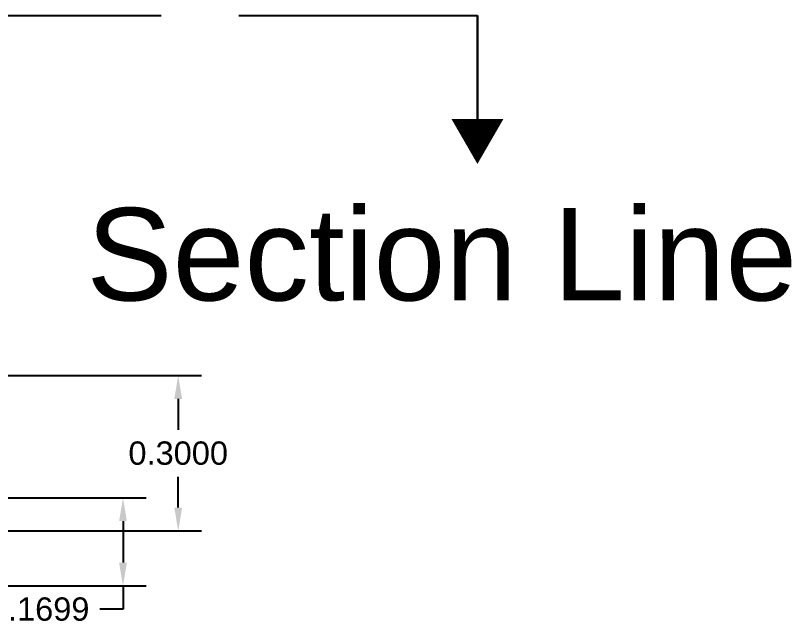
# Model space of a CAD drawing. Header units: metres. Extents: x 26.3 to 44.2, y 14.4 to 19.6.
# Drawn here: x 29.235 to 30.734, y 15.042 to 16.218 of the extents above; entities that cross this region are included whole.
import ezdxf

# ---------------------------------------------------------------- set-up
doc = ezdxf.new("R2010")
doc.units = ezdxf.units.M
doc.header["$MEASUREMENT"] = 0
doc.linetypes.add('ACAD_ISO02W100', pattern=[15, 12, -3])
doc.layers.add('Dimensions', color=7, linetype='Continuous', plot=False)
doc.layers.add('Frame(Steel)', color=140, linetype='Continuous')
doc.layers.add('Nuts and Bolts', color=30, linetype='Continuous')
doc.styles.get("Standard").update_dxf_attribs({"font": 'arial.ttf'})
doc.dimstyles.new('Annotative', dxfattribs={"dimscale": 0, "dimtxt": 0.18, "dimasz": 0.18, "dimexe": 0.18, "dimexo": 0.0625, "dimgap": 0.09, "dimtad": 0, "dimtih": 1, "dimtoh": 1, "dimdec": 4, "dimzin": 0, "dimdsep": 46, "dimtxsty": 'Standard', "dimcen": 0.09, "dimadec": 0, "dimazin": 0, "dimtfac": 1, "dimtdec": 4, "dimtofl": 0, "dimtmove": 0, "dimatfit": 3, "dimfxl": 1, "dimtolj": 1, "dimtzin": 0, "dimarcsym": 0})

# ---------------------------------------------------------------- blocks, each defined once
blk = doc.blocks.new('*D65')
at = {"layer": 'Defpoints', "color": 0, "transparency": 16777216}
for p in [(28.4337, 15.5226), (28.4337, 15.2226), (29.5495, 15.2226)]:
    blk.add_point(p, dxfattribs=at)
at = {"layer": 'Dimensions', "color": 0, "lineweight": -2, "transparency": 16777216}
for p, q in [((28.4493, 15.5226), (29.5945, 15.5226)), ((29.5495, 15.4776), (29.5495, 15.418)), ((29.5495, 15.2676), (29.5495, 15.3271)), ((28.4493, 15.2226), (29.5945, 15.2226))]:
    blk.add_line(p, q, dxfattribs=at)
at = {"layer": 'Dimensions', "color": 0, "transparency": 16777216}
for points in [[(29.542, 15.4776), (29.557, 15.4776), (29.5495, 15.5226)], [(29.542, 15.2676), (29.557, 15.2676), (29.5495, 15.2226)]]:
    blk.add_solid(points, dxfattribs=at)
at = {"layer": 'Dimensions', "color": 0, "transparency": 16777216, "insert": (29.5495, 15.3726), "char_height": 0.045, "attachment_point": 5}
blk.add_mtext('\\A1;0.3000', dxfattribs=at)
blk = doc.blocks.new('*D68')
at = {"layer": 'Defpoints', "color": 0, "transparency": 16777216}
for p in [(28.9419, 15.2865), (28.9419, 15.1165), (29.4429, 15.1165)]:
    blk.add_point(p, dxfattribs=at)
at = {"layer": 'Dimensions', "color": 0, "lineweight": -2, "transparency": 16777216}
for p, q in [((28.9575, 15.2865), (29.4879, 15.2865)), ((29.4429, 15.2415), (29.4429, 15.1615)), ((28.9575, 15.1165), (29.4879, 15.1165)), ((29.4429, 15.1165), (29.4429, 15.0715)), ((29.4429, 15.0715), (29.3979, 15.0715))]:
    blk.add_line(p, q, dxfattribs=at)
at = {"layer": 'Dimensions', "color": 0, "transparency": 16777216}
for points in [[(29.4354, 15.2415), (29.4504, 15.2415), (29.4429, 15.2865)], [(29.4354, 15.1615), (29.4504, 15.1615), (29.4429, 15.1165)]]:
    blk.add_solid(points, dxfattribs=at)
at = {"layer": 'Dimensions', "color": 0, "transparency": 16777216, "insert": (29.282, 15.0715), "char_height": 0.045, "attachment_point": 5}
blk.add_mtext('\\A1;0.1699', dxfattribs=at)

msp = doc.modelspace()

# ---------------------------------------------------------------- linework, layer by layer
at = {"layer": 'Nuts and Bolts', "linetype": 'ACAD_ISO02W100', "ltscale": 0.05}
msp.add_line((26.66675, 16.21775), (30.12726, 16.21775), dxfattribs=at)
at = {"layer": 'Nuts and Bolts'}
msp.add_line((30.12726, 16.21775), (30.12726, 16.01775), dxfattribs=at)
at = {"layer": 'Nuts and Bolts', "linetype": 'ByBlock', "lineweight": -2}
msp.add_lwpolyline([(30.12726, 16.01775), (30.12726, 16.21775)], dxfattribs=at)
at = {"layer": 'Nuts and Bolts'}
msp.add_lwpolyline([(30.12726, 16.01775, 0.1, 0, 0), (30.12726, 15.93115, 0, 0, 0)], format="xyseb", dxfattribs=at)
at = {"layer": 'Nuts and Bolts', "const_width": 0.001}
msp.add_lwpolyline([(30.12726, 16.01775), (30.12726, 16.01775)], dxfattribs=at)

# ---------------------------------------------------------------- texts
at = {"layer": 'Frame(Steel)'}
msp.add_text('Section Line', height=0.1785082, dxfattribs=at).set_placement((29.37232, 15.66764))

# ---------------------------------------------------------------- dimensions: what is measured, and where the dimension line sits
at = {"layer": 'Dimensions'}
for base, p1, p2, picture, middle in [((29.54946, 15.22256), (28.43366, 15.52256), (28.43366, 15.22256), '*D65', (29.54946, 15.37256)), ((29.44295, 15.11654), (28.94188, 15.28647), (28.94188, 15.11654), '*D68', (29.28199, 15.07154))]:
    dim = msp.add_linear_dim(base=base, p1=p1, p2=p2, angle=90, dimstyle='Annotative', dxfattribs=at)
    dim.commit()
    dim.dimension.update_dxf_attribs({"geometry": picture, "text_midpoint": middle})

doc.saveas('drawing.dxf')
